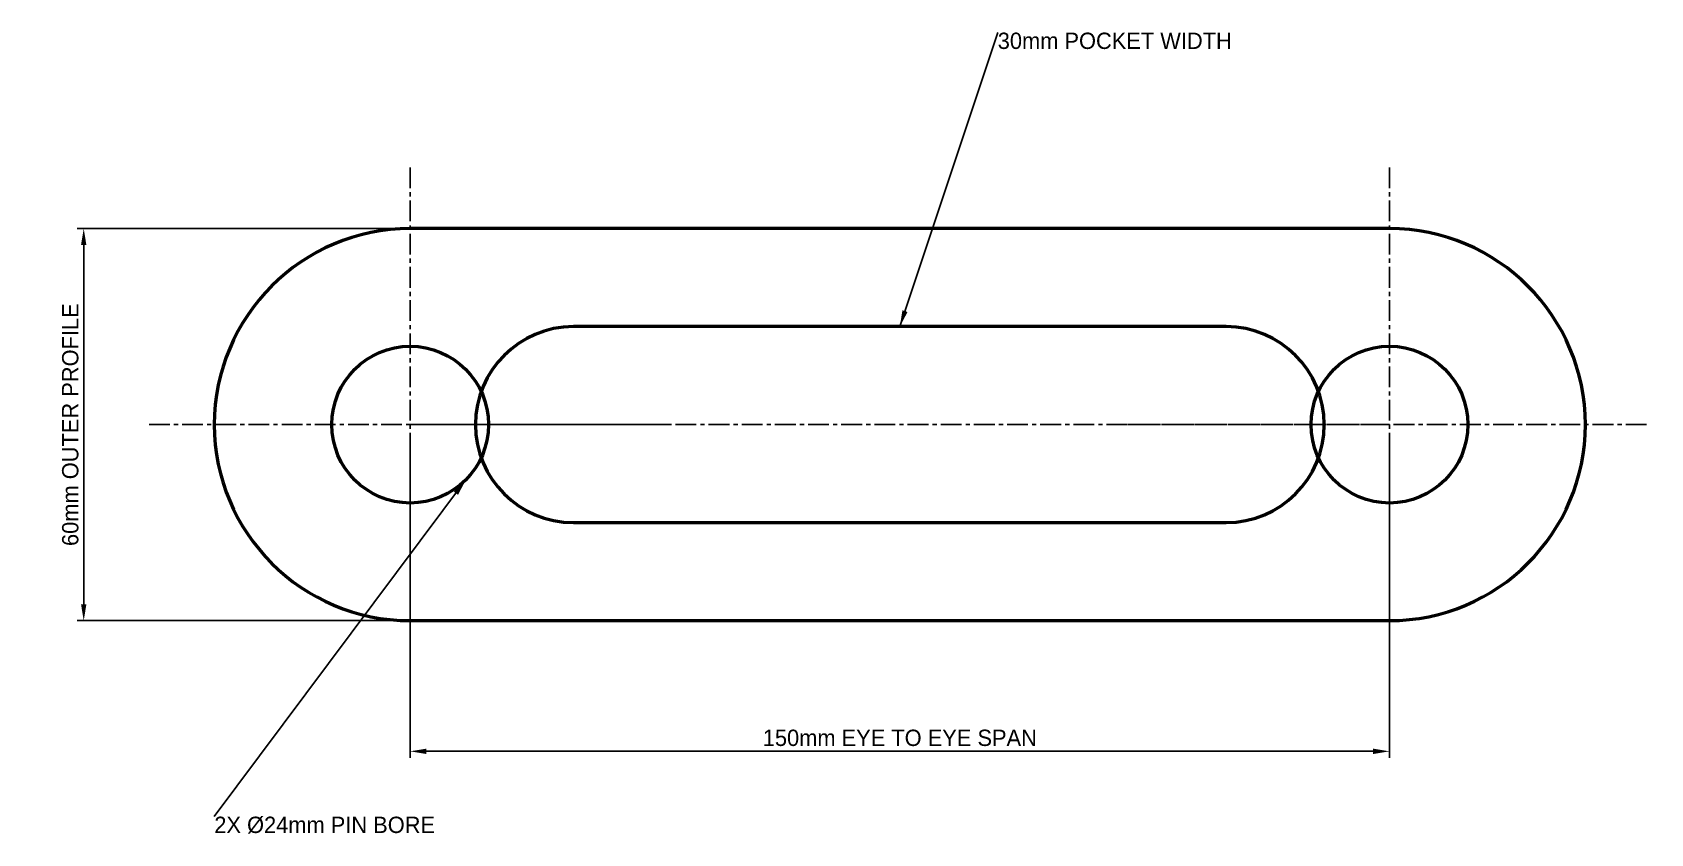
# Model space of a CAD drawing. Header units: metres. Extents: x -58 to 190, y -63 to 60.
import ezdxf

# ---------------------------------------------------------------- set-up
doc = ezdxf.new("R2010")
doc.units = ezdxf.units.M
doc.linetypes.add('CENTER', pattern=[5.08, 3.175, -0.635, 0.635, -0.635])
for name, color, linetype, lineweight in [('CENTERLINES', 7, 'CENTER', 25), ('DIMENSIONS', 7, 'Continuous', 25), ('GEOMETRY', 7, 'Continuous', 50)]:
    doc.layers.add(name, color=color, linetype=linetype, lineweight=lineweight)
doc.dimstyles.new('ENGINEERING_STYLE', dxfattribs={"dimtxt": 2.5, "dimasz": 2.5, "dimexe": 1, "dimexo": 1.5, "dimgap": 0.8, "dimtad": 1, "dimcen": 2.5, "dimazin": 3, "dimtfac": 1, "dimtmove": 0, "dimatfit": 3, "dimtfill": 1})

msp = doc.modelspace()

# ---------------------------------------------------------------- linework, layer by layer
at = {"layer": 'CENTERLINES'}
for p, q in [((0, -40), (0, 40)), ((150, -40), (150, 40)), ((-40, 0), (40, 0)), ((0, 0), (150, 0)), ((110, 0), (190, 0))]:
    msp.add_line(p, q, dxfattribs=at)
at = {"layer": 'GEOMETRY'}
for p, q in [((150, 30), (0, 30)), ((125, 15), (25, 15)), ((25, -15), (125, -15)), ((0, -30), (150, -30))]:
    msp.add_line(p, q, dxfattribs=at)
for centre in [(0, 0), (150, 0)]:
    msp.add_circle(centre, 12, dxfattribs=at)
for centre, radius, start, end in [((0, 0), 30, 90, 270), ((150, 0), 30, 270, 90), ((25, 0), 15, 90, 270), ((125, 0), 15, 270, 90)]:
    msp.add_arc(centre, radius, start, end, dxfattribs=at)

# ---------------------------------------------------------------- texts
at = {"layer": 'DIMENSIONS', "char_height": 2.5, "attachment_point": 1}
for s, insert in [('30mm POCKET WIDTH', (90, 60)), ('2X %%C24mm PIN BORE', (-30, -60))]:
    msp.add_mtext(s, dxfattribs=dict(at, insert=insert))

# ---------------------------------------------------------------- leaders
at = {"layer": 'DIMENSIONS'}
msp.add_leader([(75, 15), (90, 60)], dimstyle='ENGINEERING_STYLE', dxfattribs=at)

# ---------------------------------------------------------------- next in the draw order: dimensions: what is measured, and where the dimension line sits
msp.add_linear_dim(base=(0, -50), p1=(0, 0), p2=(150, 0), text='150mm EYE TO EYE SPAN', dimstyle='ENGINEERING_STYLE', dxfattribs=at).render()

# ---------------------------------------------------------------- next in the draw order: dimensions: what is measured, and where the dimension line sits
msp.add_linear_dim(base=(-50, -30), p1=(0, -30), p2=(0, 30), angle=90, text='60mm OUTER PROFILE', dimstyle='ENGINEERING_STYLE', dxfattribs=at).render()

# ---------------------------------------------------------------- next in the draw order: leaders
msp.add_leader([(8.5, -8.5), (-30, -60)], dimstyle='ENGINEERING_STYLE', dxfattribs=at)

doc.saveas('drawing.dxf')
